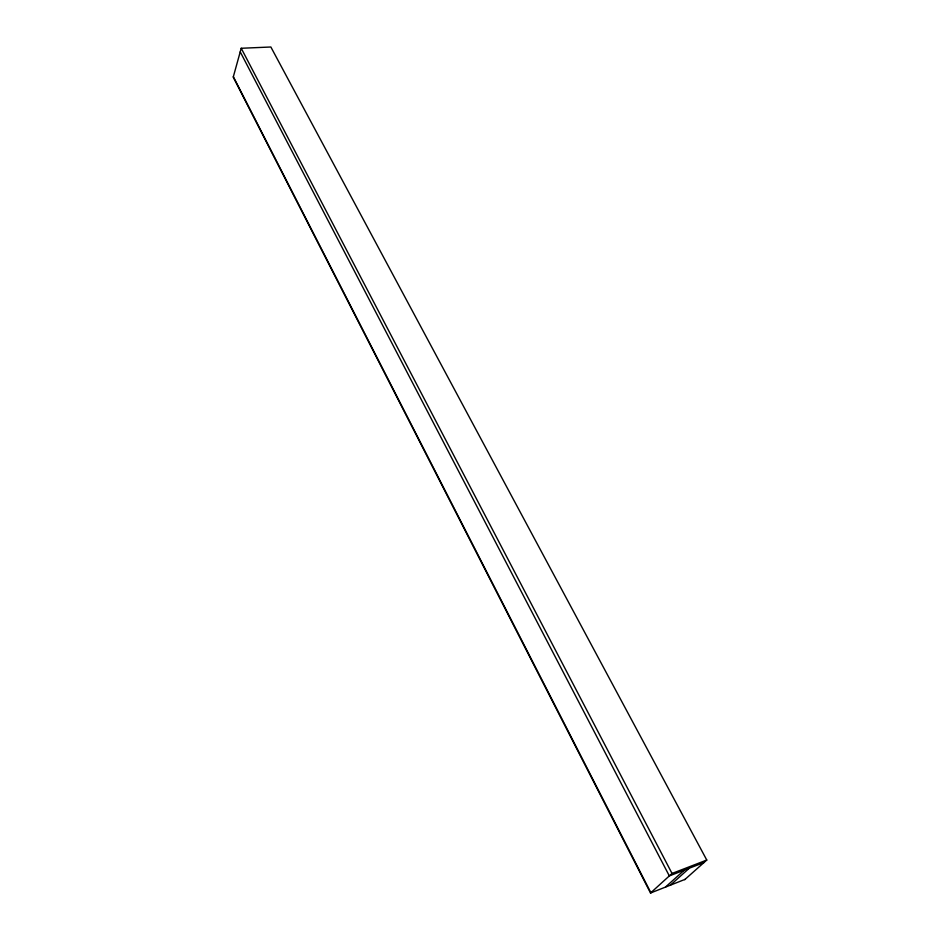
<?xml version="1.0" encoding="UTF-8"?>
<svg xmlns="http://www.w3.org/2000/svg" width="940" height="940" viewBox="0 0 940 940"><rect width="100%" height="100%" fill="white"/><g stroke="black" fill="none" stroke-linecap="round" stroke-linejoin="round"><path stroke-width="1.41" d="M684.731 879.652L706.774 860.053L270.861 47L241.228 48.269L233.226 77.139L650.527 893L685.072 879.358M650.527 893L672.03 873.46L706.774 860.053M665.626 886.937L684.308 870.135M670.514 885.034L689.267 868.219M704.013 862.52L669.327 875.916L240.229 51.876M241.228 48.269L672.03 873.46M233.343 76.704L650.856 892.706"/></g></svg>
